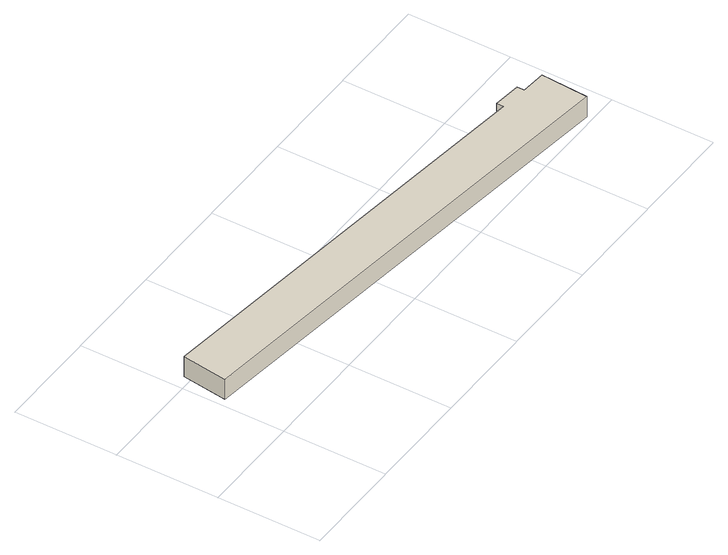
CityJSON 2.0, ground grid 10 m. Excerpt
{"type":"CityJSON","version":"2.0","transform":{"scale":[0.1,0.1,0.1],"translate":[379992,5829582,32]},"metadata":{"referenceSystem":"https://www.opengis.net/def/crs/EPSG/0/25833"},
"CityObjects":{
"building1":{"type":"Building","attributes":{"Gemeindeschluessel":"11000012","BezugspunktDach":"2200","function":"31001_2000","measuredHeight":2.19,"storeysAboveGround":1},"address":[{"country":"Germany","locality":"Berlin","thoroughfareNumber":"2A (7)","thoroughfareName":"Wesselburer Weg"}],"geometry":[{"type":"Solid","lod":"1","boundaries":[[[[0,1,2,3,4,5,6,7]],[[8,9,10,11,12,13,14,15]],[[8,15,7,6]],[[9,8,6,5]],[[10,9,5,4]],[[11,10,4,3]],[[12,11,3,2]],[[13,12,2,1]],[[14,13,1,0]],[[15,14,0,7]]]]}]}
},
"vertices":[
[471,6,27],[474,52,27],[450,54,27],[450,61,27],[423,64,27],[423,57,27],[14,107,27],[8,63,27],[14,107,5],[423,57,5],[423,64,5],[450,61,5],[450,54,5],[474,52,5],[471,6,5],[8,63,5]
]}
